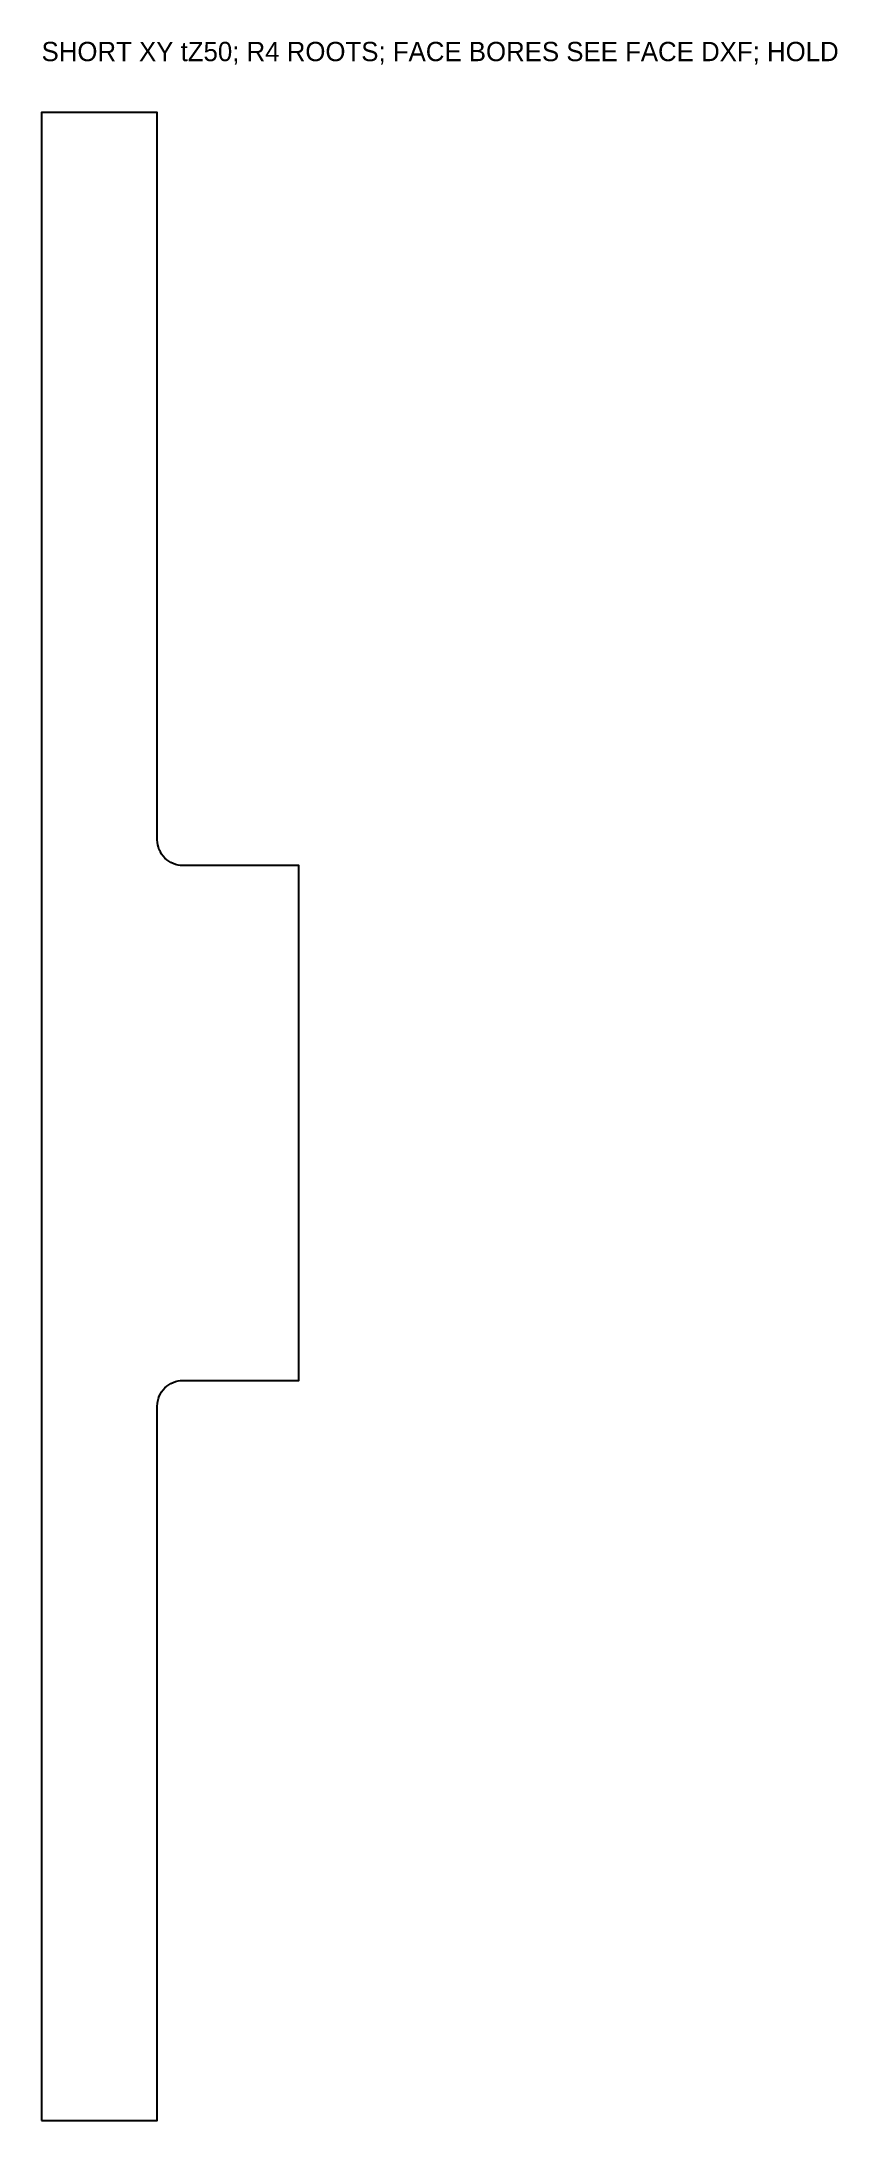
# Model space of a CAD drawing. Header units: millimetres. Extents: x 0 to 124, y 0 to 323.
import ezdxf

# ---------------------------------------------------------------- set-up
doc = ezdxf.new("R2010")
doc.units = ezdxf.units.MM
doc.layers.add('CUT_OUTER', color=7, linetype='Continuous')
doc.layers.add('INFO_NO_CUT', color=7, linetype='Continuous')

msp = doc.modelspace()

# ---------------------------------------------------------------- linework, layer by layer
at = {"layer": 'CUT_OUTER'}
msp.add_lwpolyline([(0, 0), (18, 0), (18, 111, -0.414214), (22, 115), (40, 115), (40, 195), (22, 195, -0.414214), (18, 199), (18, 312), (0, 312)], format="xyb", close=True, dxfattribs=at)

# ---------------------------------------------------------------- texts
at = {"layer": 'INFO_NO_CUT'}
msp.add_text('SHORT XY tZ50; R4 ROOTS; FACE BORES SEE FACE DXF; HOLD', height=3, dxfattribs=at).set_placement((0, 320))

doc.saveas('drawing.dxf')
